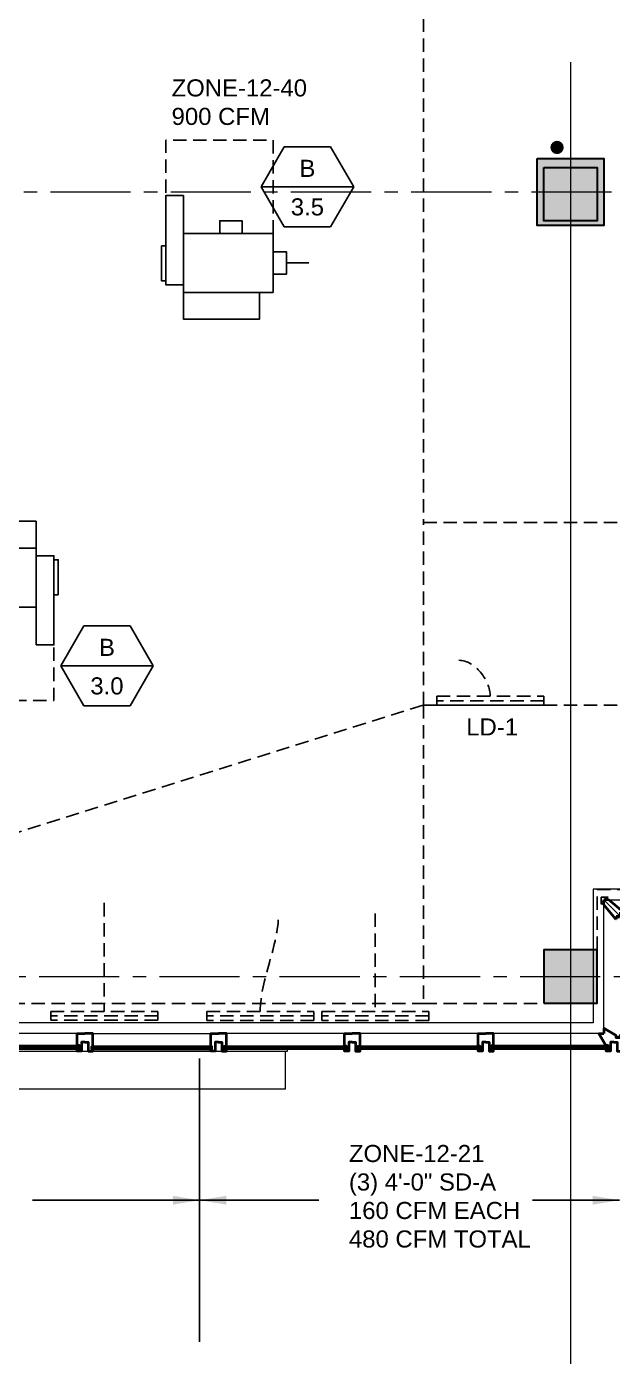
# Model space of a CAD drawing. Header units: inches. Extents: x -26012 to 27, y -11337 to 2082.
# Drawn here: x -23127 to -22864, y -156 to 441 of the extents above; entities that cross this region are included whole.
import ezdxf
from ezdxf.enums import TextEntityAlignment as Align

# ---------------------------------------------------------------- set-up
doc = ezdxf.new("R2010")
doc.units = ezdxf.units.IN
doc.header["$LTSCALE"] = 48
doc.header["$MEASUREMENT"] = 0
for name, pattern in [('A106$0$DGN Style 4', [381.581252, 190.671456, -95.335728, 0.238339, -95.335728]), ('A_Column Grid$0$CENTER2', [1.125, 0.75, -0.125, 0.125, -0.125]), ('HIDDEN2', [0.1875, 0.125, -0.0625]), ('NB - 13th_Penthouse_plan$0$HIDDEN2', [0.1875, 0.125, -0.0625])]:
    doc.linetypes.add(name, pattern=pattern)
for name, color, linetype in [('A106$0$A-ANNO-PATT-4-12', 8, 'Continuous'), ('A106$0$A-ANNO-PATT-6-12', 8, 'Continuous'), ('A106$0$A-COLS-COL4-12', 8, 'Continuous'), ('A106$0$A-COLS-COL6-12', 8, 'Continuous'), ('A106$0$A-FLOR-AWNG', 8, 'Continuous'), ('A106$0$A-FLOR-SLAB', 8, 'Continuous'), ('A106$0$A-GLAZ', 8, 'Continuous'), ('A106$0$A-GLAZ-ABOVE', 8, 'Continuous'), ('A106$0$A-GLAZ-FULL', 8, 'Continuous'), ('A106$0$A-GRID-GRDP0-14', 8, 'Continuous'), ('A106$0$A-ROOF-LEAD-3-12', 8, 'Continuous'), ('A605$0$A-ANNO-PATT-1-5', 8, 'Continuous'), ('A605$0$A-ANNO-PATT-4-12', 8, 'Continuous'), ('A605$0$A-COLS-COL1-5', 8, 'Continuous'), ('A605$0$A-FLOR-SLAB', 8, 'Continuous'), ('A605$0$A-GRID-GRDP0-14', 8, 'Continuous'), ('A_Column Grid$0$A-GRID-GRD1-12', 8, 'A_Column Grid$0$CENTER2'), ('A_Column Grid$0$A-GRID-GRD1-15', 8, 'A_Column Grid$0$CENTER2'), ('M-HVAC-anno', 6, 'Continuous'), ('M-HVAC-blck', 6, 'Continuous'), ('M-HVAC-clrn', 1, 'HIDDEN2'), ('M-HVAC-eqpm-fptd', 94, 'Continuous'), ('M-HVAC-Flex', 5, 'Continuous'), ('M-HVAC-FUTR', 4, 'HIDDEN2'), ('M-HVAC-supp', 93, 'Continuous'), ('M-HVAC-Term-Supp', 92, 'Continuous'), ('M-HVAC-TEXT', 6, 'Continuous'), ('NB - 13th_Penthouse_plan$0$STCCOLS2', 1, 'NB - 13th_Penthouse_plan$0$HIDDEN2'), ('NB - 13th_Penthouse_plan$0$STDROPS', 1, 'NB - 13th_Penthouse_plan$0$HIDDEN2'), ('XREF', 8, 'Continuous')]:
    doc.layers.add(name, color=color, linetype=linetype)
doc.styles.add('M08', font='arial.ttf', dxfattribs={"height": 7.68})
doc.styles.get("Standard").update_dxf_attribs({"font": 'simplex.shx'})
doc.dimstyles.new('STANDARD$7', dxfattribs={"dimtxt": 0.18, "dimasz": 0.125, "dimexe": 0.18, "dimexo": 0.06, "dimgap": 0.09, "dimtad": 0, "dimtih": 1, "dimtoh": 1, "dimdec": 4, "dimzin": 0, "dimdsep": 46, "dimtxsty": 'Standard', "dimcen": 0.09, "dimadec": 0, "dimazin": 0, "dimtfac": 1, "dimtdec": 4, "dimtofl": 0, "dimtmove": 0, "dimatfit": 3, "dimfxl": 1, "dimtolj": 1, "dimtzin": 0, "dimarcsym": 0})

# ---------------------------------------------------------------- blocks, each defined once
blk = doc.blocks.new('A106$0$CW10_2')
at = {"layer": 'A106$0$A-GLAZ', "linetype": 'Continuous', "lineweight": 40}
for p, q in [((-117.25, -5.75), (-117.25, -7)), ((-117.25, -5.75), (-62.75, -5.75)), ((-62.75, -5.75), (-62.75, -7)), ((-2.75, -5.75), (-57.25, -5.75)), ((-57.25, -5.75), (-57.25, -7)), ((-2.75, -5.75), (-2.75, -7)), ((-117.25, -7), (-62.75, -7)), ((-2.75, -7), (-57.25, -7))]:
    blk.add_line(p, q, dxfattribs=at)
at = {"layer": 'A106$0$A-GLAZ', "linetype": 'Continuous', "lineweight": 0}
for p, q in [((-116.5, 0), (-63.5, 0)), ((-3.5, 0), (-56.5, 0)), ((-117.25, -6.25), (-62.75, -6.25)), ((-117.25, -6.75), (-62.75, -6.75)), ((-2.75, -6.25), (-57.25, -6.25)), ((-2.75, -6.75), (-57.25, -6.75))]:
    blk.add_line(p, q, dxfattribs=at)
at = {"layer": 'A106$0$A-GLAZ', "linetype": 'Continuous', "lineweight": 40, "flags": 128}
for points in [[(0, -4), (-1.5, -4), (-1.5, -8), (-3.5, -8), (-3.5, -7.25), (-2.5, -7.25), (-2.5, -5.5), (-3.5, -5.5), (-3.5, 0), (0, 0)], [(-120, -4), (-118.5, -4), (-118.5, -8), (-116.5, -8), (-116.5, -7.25), (-117.5, -7.25), (-117.5, -5.5), (-116.5, -5.5), (-116.5, 0), (-120, 0)], [(-60, -4), (-61.5, -4), (-61.5, -8), (-63.5, -8), (-63.5, -7.25), (-62.5, -7.25), (-62.5, -5.5), (-63.5, -5.5), (-63.5, 0), (-60, 0)], [(-60, -4), (-58.5, -4), (-58.5, -8), (-56.5, -8), (-56.5, -7.25), (-57.5, -7.25), (-57.5, -5.5), (-56.5, -5.5), (-56.5, 0), (-60, 0)]]:
    blk.add_lwpolyline(points, dxfattribs=at)
blk = doc.blocks.new('*U547')
at = {"layer": 'A106$0$A-GLAZ-FULL', "linetype": 'A106$0$DGN Style 4', "lineweight": 0}
blk.add_line((-4.38, 4.38), (2.62, -2.62), dxfattribs=at)
at = {"layer": 'A106$0$A-GLAZ-FULL', "linetype": 'Continuous', "lineweight": 40}
for p, q in [((-2.08, 4.38), (-4.38, 4.38)), ((-4.38, 2.08), (-4.38, 4.38)), ((1.02, -4.37), (-4.38, 2.08)), ((4.37, -1.02), (-2.08, 4.38)), ((1.13, -4.37), (1.02, -4.37)), ((1.13, -3.12), (1.13, -4.37)), ((2.62, -3.12), (1.13, -3.12)), ((2.32, -2.32), (2.14, -2.49)), ((2.14, -2.49), (2.62, -2.98)), ((2.32, -2.32), (2.49, -2.14)), ((2.49, -2.14), (2.98, -2.62)), ((2.62, -2.98), (2.62, -3.12)), ((2.98, -2.62), (3.12, -2.62)), ((3.12, -1.13), (4.37, -1.13)), ((3.12, -2.62), (3.12, -1.13)), ((4.37, -1.13), (4.37, -1.02))]:
    blk.add_line(p, q, dxfattribs=at)
at = {"layer": 'A106$0$A-GLAZ-FULL', "linetype": 'Continuous', "lineweight": 0}
for p, q in [((-4.38, 2.08), (1.02, -4.37)), ((-2.08, 4.38), (4.37, -1.02))]:
    blk.add_line(p, q, dxfattribs=at)
at = {"layer": 'A106$0$A-GLAZ-FULL', "linetype": 'Continuous', "lineweight": 30}
for p, q in [((1.38, -3.37), (2.62, -3.37)), ((3.37, -1.38), (3.37, -2.62))]:
    blk.add_line(p, q, dxfattribs=at)
at = {"layer": 'A106$0$A-GLAZ-FULL', "linetype": 'Continuous', "lineweight": 40}
blk.add_arc((2.75, -3.25), 0.177, 135, 225, dxfattribs=at)
at = {"layer": 'A106$0$A-GLAZ-FULL', "linetype": 'Continuous', "lineweight": 40, "extrusion": (0, 0, -1)}
blk.add_arc((-3.25, -2.75), 0.177, 45, 135, dxfattribs=at)
blk = doc.blocks.new('*U556')
at = {"layer": 'A106$0$A-GLAZ-FULL', "linetype": 'Continuous', "lineweight": 13}
for p, q in [((0.65, 0.59), (-0.35, 0.59)), ((-0.35, 0.59), (-0.35, -0.23)), ((-0.3, -0.23), (-0.3, 0.54)), ((-0.3, 0.54), (0.26, 0.54)), ((0.26, 0.54), (0.26, 0.45)), ((0.26, 0.45), (0.37, 0.45)), ((0.31, 0.49), (0.31, 0.54)), ((0.31, 0.54), (0.61, 0.54)), ((0.37, 0.49), (0.31, 0.49)), ((0.37, 0.45), (0.37, 0.49)), ((0.61, 0.49), (0.55, 0.49)), ((0.55, 0.49), (0.55, 0.45)), ((0.55, 0.45), (0.65, 0.45)), ((0.61, 0.54), (0.61, 0.49)), ((0.65, 0.45), (0.65, 0.59)), ((-0.57, -0.23), (-0.65, -0.23)), ((-0.65, -0.23), (-0.65, -0.59)), ((-0.65, -0.59), (-0.6, -0.59)), ((-0.6, -0.39), (-0.6, -0.29)), ((-0.6, -0.29), (0.19, -0.29)), ((-0.6, -0.51), (-0.56, -0.39)), ((-0.56, -0.39), (-0.6, -0.39)), ((-0.6, -0.59), (-0.6, -0.51)), ((-0.44, -0.2), (-0.57, -0.23)), ((-0.44, -0.23), (-0.44, -0.2)), ((-0.35, -0.23), (-0.44, -0.23)), ((0.37, -0.23), (-0.3, -0.23)), ((0.19, -0.39), (0.15, -0.39)), ((0.15, -0.39), (0.19, -0.51)), ((0.19, -0.29), (0.19, -0.39)), ((0.19, -0.51), (0.19, -0.59)), ((0.19, -0.59), (0.23, -0.59)), ((0.23, -0.59), (0.23, -0.37)), ((0.23, -0.37), (0.61, -0.37)), ((0.31, -0.32), (0.31, -0.27)), ((0.31, -0.27), (0.37, -0.27)), ((0.61, -0.32), (0.31, -0.32)), ((0.37, -0.27), (0.37, -0.23)), ((0.65, -0.23), (0.55, -0.23)), ((0.55, -0.23), (0.55, -0.27)), ((0.55, -0.27), (0.61, -0.27)), ((0.61, -0.27), (0.61, -0.32)), ((0.61, -0.37), (0.61, -0.59)), ((0.61, -0.59), (0.65, -0.59)), ((0.65, -0.59), (0.65, -0.23))]:
    blk.add_line(p, q, dxfattribs=at)
at = {"layer": 'A106$0$A-GLAZ-FULL', "lineweight": 13, "flags": 128}
for points in [[(0.39, 0.5), (0.38, 0.44), (0.38, 0.37), (0.33, 0.18)], [(0.39, -0.29), (0.38, -0.23), (0.38, -0.16), (0.33, 0.03)], [(0.55, 0.51), (0.36, 0.51)], [(0.55, -0.3), (0.36, -0.3)]]:
    blk.add_lwpolyline(points, dxfattribs=at)
at = {"layer": 'A106$0$A-GLAZ-FULL', "lineweight": 13}
for points in [[(0.41, 0.5), (0.41, 0.44), (0.41, 0.38), (0.4, 0.34), (0.4, 0.31), (0.37, 0.18)], [(0.41, -0.29), (0.41, -0.23), (0.41, -0.17), (0.4, -0.12), (0.4, -0.1), (0.37, 0.03)], [(0.45, 0.51), (0.44, 0.4), (0.45, 0.34), (0.44, 0.31), (0.44, 0.18)], [(0.45, -0.3), (0.44, -0.19), (0.45, -0.12), (0.44, -0.1), (0.44, 0.03)], [(0.47, 0.51), (0.47, 0.49), (0.46, 0.45), (0.47, 0.36), (0.49, 0.31), (0.51, 0.18)], [(0.47, -0.3), (0.47, -0.28), (0.46, -0.24), (0.47, -0.15), (0.49, -0.1), (0.51, 0.03)], [(0.5, 0.51), (0.5, 0.47), (0.5, 0.41), (0.53, 0.34), (0.54, 0.31), (0.59, 0.18)], [(0.5, -0.29), (0.5, -0.26), (0.5, -0.2), (0.53, -0.13), (0.54, -0.1), (0.59, 0.03)], [(0.53, 0.51), (0.52, 0.46), (0.53, 0.41), (0.57, 0.34), (0.59, 0.31), (0.64, 0.18)], [(0.53, -0.29), (0.52, -0.24), (0.53, -0.2), (0.57, -0.12), (0.59, -0.1), (0.64, 0.03)]]:
    blk.add_open_spline(points, degree=3, dxfattribs=at)
blk = doc.blocks.new('*U557')
at = {"layer": 'A106$0$A-GLAZ-FULL', "linetype": 'Continuous', "lineweight": 13}
for p, q in [((-0.59, -0.65), (-0.59, 0.35)), ((-0.59, 0.35), (0.23, 0.35)), ((0.23, 0.3), (-0.54, 0.3)), ((-0.54, 0.3), (-0.54, -0.26)), ((0.2, 0.44), (0.23, 0.57)), ((0.23, 0.44), (0.2, 0.44)), ((0.23, 0.57), (0.23, 0.65)), ((0.23, 0.65), (0.59, 0.65)), ((0.23, 0.35), (0.23, 0.44)), ((0.23, -0.37), (0.23, 0.3)), ((0.39, 0.6), (0.29, 0.6)), ((0.29, 0.6), (0.29, -0.19)), ((0.51, 0.6), (0.39, 0.56)), ((0.39, 0.56), (0.39, 0.6)), ((0.59, 0.6), (0.51, 0.6)), ((0.59, 0.65), (0.59, 0.6)), ((-0.45, -0.65), (-0.59, -0.65)), ((-0.54, -0.26), (-0.45, -0.26)), ((-0.49, -0.31), (-0.54, -0.31)), ((-0.54, -0.31), (-0.54, -0.61)), ((-0.54, -0.61), (-0.49, -0.61)), ((-0.49, -0.37), (-0.49, -0.31)), ((-0.45, -0.37), (-0.49, -0.37)), ((-0.49, -0.61), (-0.49, -0.55)), ((-0.49, -0.55), (-0.45, -0.55)), ((-0.45, -0.26), (-0.45, -0.37)), ((-0.45, -0.55), (-0.45, -0.65)), ((0.27, -0.37), (0.23, -0.37)), ((0.23, -0.65), (0.23, -0.55)), ((0.23, -0.55), (0.27, -0.55)), ((0.59, -0.65), (0.23, -0.65)), ((0.32, -0.31), (0.27, -0.31)), ((0.27, -0.31), (0.27, -0.37)), ((0.27, -0.55), (0.27, -0.61)), ((0.27, -0.61), (0.32, -0.61)), ((0.29, -0.19), (0.39, -0.19)), ((0.32, -0.61), (0.32, -0.31)), ((0.59, -0.23), (0.37, -0.23)), ((0.37, -0.23), (0.37, -0.61)), ((0.37, -0.61), (0.59, -0.61)), ((0.39, -0.19), (0.39, -0.15)), ((0.39, -0.15), (0.51, -0.19)), ((0.51, -0.19), (0.59, -0.19)), ((0.59, -0.19), (0.59, -0.23)), ((0.59, -0.61), (0.59, -0.65))]:
    blk.add_line(p, q, dxfattribs=at)
at = {"layer": 'A106$0$A-GLAZ-FULL', "lineweight": 13, "flags": 128}
for points in [[(-0.51, -0.55), (-0.51, -0.36)], [(-0.5, -0.39), (-0.44, -0.38), (-0.37, -0.38), (-0.18, -0.33)], [(0.29, -0.39), (0.23, -0.38), (0.16, -0.38), (-0.03, -0.33)], [(0.3, -0.55), (0.3, -0.36)]]:
    blk.add_lwpolyline(points, dxfattribs=at)
at = {"layer": 'A106$0$A-GLAZ-FULL', "lineweight": 13}
for points in [[(-0.51, -0.45), (-0.4, -0.44), (-0.34, -0.45), (-0.31, -0.44), (-0.18, -0.44)], [(-0.51, -0.47), (-0.49, -0.47), (-0.45, -0.46), (-0.36, -0.47), (-0.31, -0.49), (-0.18, -0.51)], [(-0.51, -0.5), (-0.47, -0.5), (-0.41, -0.5), (-0.34, -0.53), (-0.31, -0.54), (-0.18, -0.59)], [(-0.51, -0.53), (-0.46, -0.52), (-0.41, -0.53), (-0.34, -0.57), (-0.31, -0.59), (-0.18, -0.64)], [(-0.5, -0.41), (-0.44, -0.41), (-0.38, -0.41), (-0.34, -0.4), (-0.31, -0.4), (-0.18, -0.37)], [(0.29, -0.41), (0.23, -0.41), (0.17, -0.41), (0.12, -0.4), (0.1, -0.4), (-0.03, -0.37)], [(0.3, -0.45), (0.19, -0.44), (0.12, -0.45), (0.1, -0.44), (-0.03, -0.44)], [(0.3, -0.47), (0.28, -0.47), (0.24, -0.46), (0.15, -0.47), (0.1, -0.49), (-0.03, -0.51)], [(0.29, -0.5), (0.26, -0.5), (0.2, -0.5), (0.13, -0.53), (0.1, -0.54), (-0.03, -0.59)], [(0.29, -0.53), (0.24, -0.52), (0.2, -0.53), (0.12, -0.57), (0.1, -0.59), (-0.03, -0.64)]]:
    blk.add_open_spline(points, degree=3, dxfattribs=at)
blk = doc.blocks.new('*U591')
at = {"layer": 'A106$0$A-GLAZ', "linetype": 'Continuous', "lineweight": 30}
blk.add_line((24.25, -2.9), (24.25, -4.15), dxfattribs=at)
at = {"layer": 'A106$0$A-GLAZ', "linetype": 'Continuous', "lineweight": 0}
for p in [(30.5, -4.15), (30.5, -4.15), (30.5, -5.15)]:
    blk.add_point(p, dxfattribs=at)
at = {"layer": 'A106$0$A-GLAZ-ABOVE', "linetype": 'Continuous', "lineweight": 0}
for p, q in [((22.5, 2.85), (-27, 2.85)), ((22.5, 2.85), (-27, 2.85)), ((24.25, -3.4), (-27.75, -3.4)), ((24.25, -3.4), (-27.75, -3.4)), ((24.25, -3.9), (-27.75, -3.9)), ((24.25, -3.9), (-27.75, -3.9))]:
    blk.add_line(p, q, dxfattribs=at)
at = {"layer": 'A106$0$A-GLAZ-ABOVE', "linetype": 'Continuous', "lineweight": 40}
for p, q in [((20.2, 2.85), (22.5, 2.85)), ((22.5, 5.15), (22.5, 2.85)), ((28.25, 1.1), (29.5, 1.1)), ((-27.75, -2.9), (-27.75, -4.15)), ((24.25, -2.9), (-27.75, -2.9)), ((24.25, -2.9), (-27.75, -2.9)), ((-27.75, -2.9), (-27.75, -4.15)), ((24.25, -4.15), (-27.75, -4.15)), ((24.25, -4.15), (-27.75, -4.15))]:
    blk.add_line(p, q, dxfattribs=at)
at = {"layer": 'A106$0$A-GLAZ-ABOVE', "linetype": 'Continuous', "lineweight": 40, "flags": 128}
for points in [[(-30.5, -1.15), (-29, -1.15), (-29, -5.15), (-27, -5.15), (-27, -4.4), (-28, -4.4), (-28, -2.65), (-27, -2.65), (-27, 2.85), (-30.5, 2.85)], [(-30.5, -1.15), (-29, -1.15), (-29, -5.15), (-27, -5.15), (-27, -4.4), (-28, -4.4), (-28, -2.65), (-27, -2.65), (-27, 2.85), (-30.5, 2.85)], [(27, -1.14), (25.5, -1.14), (25.5, -5.15), (23.5, -5.15), (23.5, -4.4), (24.5, -4.4), (24.5, -2.65), (23.4, -2.65), (20.2, 2.85)], [(30.5, 1.85), (29.75, 1.85), (29.75, 0.85), (28, 0.85), (28, 1.95), (22.5, 5.15)], [(27, -1.14), (28.5, -1.14), (28.5, -5.15), (30.5, -5.15), (30.5, -4.4), (30.5, -2.9), (30.5, 1.86)]]:
    blk.add_lwpolyline(points, dxfattribs=at)
blk = doc.blocks.new('A106')
at = {"layer": 'A106$0$A-ROOF-LEAD-3-12', "lineweight": 13}
h = blk.add_hatch(color=256, dxfattribs=at)
edge = h.paths.add_edge_path()
edge.add_arc((-22889.02, 387.16), 3, 0, 360)
at = {"layer": 'A106$0$A-ANNO-PATT-4-12', "lineweight": 30}
blk.add_solid([(-22871.02, 2.66), (-22871.02, 26.66), (-22895.02, 2.66), (-22895.02, 26.66)], dxfattribs=at)
blk.add_3dface([(-22895.02, 2.66), (-22871.02, 2.66), (-22871.02, 26.66), (-22895.02, 26.66)], dxfattribs=at)
at = {"layer": 'A106$0$A-ANNO-PATT-6-12', "lineweight": 30}
blk.add_solid([(-22872.02, 355.16), (-22872.02, 379.16), (-22896.02, 355.16), (-22896.02, 379.16)], dxfattribs=at)
at = {"layer": 'A106$0$A-COLS-COL4-12', "lineweight": 30}
blk.add_3dface([(-22895.02, 2.66), (-22871.02, 2.66), (-22871.02, 26.66), (-22895.02, 26.66)], dxfattribs=at)
at = {"layer": 'A106$0$A-COLS-COL6-12', "lineweight": 30}
blk.add_3dface([(-22895.02, 378.16), (-22871.02, 378.16), (-22871.02, 354.16), (-22895.02, 354.16)], dxfattribs=at)
at = {"layer": 'A106$0$A-FLOR-AWNG', "lineweight": 0}
for q in [(-23011.02, -18.9), (-24602.52, -35.91)]:
    blk.add_line((-23011.02, -35.91), q, dxfattribs=at)
at = {"layer": 'A106$0$A-FLOR-SLAB', "lineweight": 0, "flags": 128}
blk.add_lwpolyline([(-23869.27, 1530.35), (-21072.77, 1530.34), (-21072.77, -6.15), (-22489.27, -6.15), (-22489.27, 53.84), (-22872.77, 53.84), (-22872.77, -6.15), (-24409.27, -6.15)], dxfattribs=at)
at = {"layer": 'A106$0$A-GLAZ', "lineweight": 0}
for p, q in [((-23097.52, -10.9), (-23044.02, -10.9)), ((-23098.02, -16.97), (-23044.02, -16.97)), ((-23098.02, -17.65), (-23044.02, -17.65)), ((-23010.02, -18.9), (-23010.02, -17.9)), ((-24422.02, -18.9), (-23010.02, -18.9)), ((-23097.52, -18.65), (-23099.52, -18.65)), ((-23044.52, -18.65), (-23042.52, -18.65))]:
    blk.add_line(p, q, dxfattribs=at)
at = {"layer": 'A106$0$A-GLAZ', "lineweight": 40}
for p, q in [((-23098.02, -16.72), (-23044.02, -16.72)), ((-23098.02, -17.9), (-23044.02, -17.9))]:
    blk.add_line(p, q, dxfattribs=at)
at = {"layer": 'A106$0$A-GLAZ', "lineweight": 40, "flags": 128}
for points in [[(-23101.02, -14.9), (-23099.52, -14.9), (-23099.52, -18.9), (-23097.52, -18.9), (-23097.52, -17.9), (-23098.02, -17.9), (-23098.02, -16.72), (-23097.52, -16.72), (-23097.52, -10.9), (-23101.02, -10.9)], [(-23041.02, -14.9), (-23042.52, -14.9), (-23042.52, -18.9), (-23044.52, -18.9), (-23044.52, -17.9), (-23044.02, -17.9), (-23044.02, -16.72), (-23044.52, -16.72), (-23044.52, -10.9), (-23041.02, -10.9)]]:
    blk.add_lwpolyline(points, dxfattribs=at)
at = {"layer": 'A106$0$A-GLAZ-ABOVE', "lineweight": 0}
for p, q in [((-22984.52, -10.9), (-23037.52, -10.9)), ((-22924.52, -10.9), (-22977.52, -10.9)), ((-22983.77, -17.15), (-23038.27, -17.15)), ((-22983.77, -17.65), (-23038.27, -17.65)), ((-22923.77, -17.15), (-22978.27, -17.15)), ((-22923.77, -17.65), (-22978.27, -17.65))]:
    blk.add_line(p, q, dxfattribs=at)
at = {"layer": 'A106$0$A-GLAZ-ABOVE', "lineweight": 40}
for p, q in [((-22983.77, -16.9), (-23038.27, -16.9)), ((-22983.77, -17.9), (-23038.27, -17.9)), ((-22983.77, -16.9), (-22983.77, -17.9)), ((-22923.77, -16.9), (-22978.27, -16.9)), ((-22978.27, -16.9), (-22978.27, -17.9)), ((-22923.77, -17.9), (-22978.27, -17.9)), ((-22923.77, -16.9), (-22923.77, -17.9)), ((-22918.27, -16.9), (-22918.27, -17.9))]:
    blk.add_line(p, q, dxfattribs=at)
at = {"layer": 'A106$0$A-GLAZ-ABOVE', "lineweight": 40, "flags": 128}
for points in [[(-23041.02, -14.9), (-23039.52, -14.9), (-23039.52, -18.9), (-23037.52, -18.9), (-23037.52, -18.15), (-23038.52, -18.15), (-23038.52, -16.65), (-23037.52, -16.65), (-23037.52, -10.9), (-23041.02, -10.9)], [(-22981.02, -14.9), (-22982.52, -14.9), (-22982.52, -18.9), (-22984.52, -18.9), (-22984.52, -18.15), (-22983.52, -18.15), (-22983.52, -16.65), (-22984.52, -16.65), (-22984.52, -10.9), (-22981.02, -10.9)], [(-22981.02, -14.9), (-22979.52, -14.9), (-22979.52, -18.9), (-22977.52, -18.9), (-22977.52, -18.15), (-22978.52, -18.15), (-22978.52, -16.65), (-22977.52, -16.65), (-22977.52, -10.9), (-22981.02, -10.9)], [(-22921.02, -14.9), (-22922.52, -14.9), (-22922.52, -18.9), (-22924.52, -18.9), (-22924.52, -18.15), (-22923.52, -18.15), (-22923.52, -16.65), (-22924.52, -16.65), (-22924.52, -10.9), (-22921.02, -10.9)], [(-22921.02, -14.9), (-22919.52, -14.9), (-22919.52, -18.9), (-22917.52, -18.9), (-22917.52, -18.15), (-22918.52, -18.15), (-22918.52, -16.65), (-22917.52, -16.65), (-22917.52, -10.9), (-22921.02, -10.9)]]:
    blk.add_lwpolyline(points, dxfattribs=at)
at = {"layer": 'A106$0$A-GLAZ-FULL', "lineweight": 0}
blk.add_line((-22868.02, 49.09), (-22681.02, 49.1), dxfattribs=at)
at = {"layer": 'A106$0$A-GLAZ-FULL', "lineweight": 0, "flags": 128}
blk.add_lwpolyline([(-22868.02, -10.9), (-22868.02, 49.09)], dxfattribs=at)
at = {"layer": 'A106$0$A-GLAZ-FULL', "lineweight": 13}
for points in [[(-22869.26, 50.28), (-22866.08, 50.28), (-22866.08, 50.33), (-22869.26, 50.33)], [(-22869.21, 50.28), (-22869.21, 47.15), (-22869.26, 47.15), (-22869.26, 50.28)]]:
    blk.add_3dface(points, dxfattribs=at)
at = {"layer": 'A106$0$A-GRID-GRDP0-14', "lineweight": 0}
blk.add_line((-22883.02, 425.41), (-22883.02, -201.12), dxfattribs=at)
at = {"layer": 'A106$0$A-GLAZ', "lineweight": 40}
blk.add_blockref('A106$0$CW10_2', (-23101.02, -10.9), dxfattribs=at)
at = {"layer": 'A106$0$A-GLAZ', "lineweight": 0}
blk.add_blockref('*U591', (-22890.52, -13.76), dxfattribs=at)
at = {"layer": 'A106$0$A-GLAZ-FULL', "lineweight": 13}
for name, p in [('*U557', (-22868.62, 47.87)), ('*U556', (-22867.08, 49.69))]:
    blk.add_blockref(name, p, dxfattribs=at)
at = {"layer": 'A106$0$A-GLAZ-FULL', "lineweight": 0}
blk.add_blockref('*U547', (-22863.65, 44.72), dxfattribs=at)
blk = doc.blocks.new('A605')
at = {"layer": 'A605$0$A-ANNO-PATT-1-5', "lineweight": 30}
blk.add_solid([(-22868.02, 352.16), (-22868.02, 382.16), (-22898.02, 352.16), (-22898.02, 382.16)], dxfattribs=at)
at = {"layer": 'A605$0$A-ANNO-PATT-4-12', "lineweight": 30}
blk.add_solid([(-22871.02, 2.66), (-22871.02, 26.66), (-22895.02, 2.66), (-22895.02, 26.66)], dxfattribs=at)
blk.add_3dface([(-22895.02, 2.66), (-22871.02, 2.66), (-22871.02, 26.66), (-22895.02, 26.66)], dxfattribs=at)
at = {"layer": 'A605$0$A-COLS-COL1-5', "lineweight": 30}
blk.add_3dface([(-22898.02, 382.16), (-22868.02, 382.16), (-22868.02, 352.16), (-22898.02, 352.16)], dxfattribs=at)
at = {"layer": 'A605$0$A-FLOR-SLAB', "lineweight": 0, "flags": 128}
blk.add_lwpolyline([(-23869.27, 1530.35), (-21072.77, 1530.34), (-21072.77, -6.15), (-22489.27, -6.15), (-22489.27, 53.84), (-22872.77, 53.84), (-22872.77, -6.15), (-24409.27, -6.15)], dxfattribs=at)
at = {"layer": 'A605$0$A-GRID-GRDP0-14', "lineweight": 0}
blk.add_line((-22883.02, 425.41), (-22883.02, -201.12), dxfattribs=at)
blk = doc.blocks.new('A$C73FD2CE6')
at = {"layer": 'M-HVAC-blck'}
for p, q in [((10.41, 36), (0, 18.01)), ((10.41, 36), (31.18, 36)), ((41.57, 17.97), (31.18, 36)), ((0, 18.01), (10.37, 0)), ((0.01, 17.99), (41.56, 17.99)), ((31.17, 0), (41.57, 17.97)), ((10.37, 0), (31.17, 0))]:
    blk.add_line(p, q, dxfattribs=at)
at = {"layer": 'M-HVAC-TEXT', "style": 'M08'}
for tag, p in [('2', (20.78, 26.3)), ('1', (20.78, 8.99))]:
    blk.add_attdef(tag, text='', height=7.68, dxfattribs=at).set_placement(p, align=Align.MIDDLE)
blk = doc.blocks.new('SD-A')
at = {"layer": 'M-HVAC-FUTR'}
for p, q in [((2473.34, 316.58), (2425.34, 316.58)), ((2425.34, 316.58), (2425.34, 312.58)), ((2473.34, 314.58), (2425.34, 314.58)), ((2425.34, 312.58), (2473.34, 312.58)), ((2473.34, 312.58), (2473.34, 316.58))]:
    blk.add_line(p, q, dxfattribs=at)
blk = doc.blocks.new('A$C4BF10DA9')
at = {"layer": 'M-HVAC-clrn', "flags": 128}
blk.add_lwpolyline([(6, 42), (6, 0), (54.25, 0), (54.25, 25)], dxfattribs=at)
at = {"layer": 'M-HVAC-eqpm-fptd'}
for p, q in [((6, 68.5), (6, 42)), ((46.25, 68.5), (6, 68.5)), ((46.25, 42), (46.25, 68.5)), ((6, 42), (46.25, 42))]:
    blk.add_line(p, q, dxfattribs=at)
for points in [[(12.25, 68.5), (46.25, 68.5), (46.25, 80.5), (12.25, 80.5)], [(6, 50.25), (6, 60.25), (0, 60.25), (0, 50.25)], [(46.25, 25), (54.25, 25), (54.25, 65), (46.25, 65)], [(30, 42), (20, 42), (20, 36.25), (30, 36.25)]]:
    blk.add_lwpolyline(points, close=True, dxfattribs=at)
at = {"layer": 'M-HVAC-supp'}
blk.add_lwpolyline([(56.25, 47.5), (56.25, 63.25), (54.25, 63.25), (54.25, 47.5)], close=True, dxfattribs=at)
blk = doc.blocks.new('NB - 13th_Penthouse_plan')
at = {"layer": 'NB - 13th_Penthouse_plan$0$STCCOLS2', "elevation": 0}
blk.add_lwpolyline([(-22871.02, 2.66), (-22895.02, 2.66), (-22895.02, 26.66), (-22871.02, 26.66)], close=True, dxfattribs=at)
at = {"layer": 'NB - 13th_Penthouse_plan$0$STDROPS'}
for p, q in [((-22949.02, 136.59), (-22949.02, 218.71, 0)), ((-23161.02, 70.09), (-22949.02, 136.59)), ((-22871.02, 53.72), (-22491.02, 53.72)), ((-22871.02, 26.66, 0), (-22871.02, 53.72)), ((-23161.02, 2.59), (-22949.02, 2.59))]:
    blk.add_line(p, q, dxfattribs=at)
at = {"layer": 'NB - 13th_Penthouse_plan$0$STDROPS', "elevation": 0}
blk.add_lwpolyline([(-22949.02, 218.71), (-22817.02, 218.71), (-22817.02, 463.16), (-22949.02, 463.16)], close=True, dxfattribs=at)
blk.add_lwpolyline([(-22817.02, 53.72), (-22817.02, 136.59), (-22949.02, 136.59), (-22949.02, 2.59), (-22871.02, 2.59)], dxfattribs=at)
blk = doc.blocks.new('A_Column Grid')
at = {"layer": 'A_Column Grid$0$A-GRID-GRD1-12', "lineweight": 0}
blk.add_line((-24363.6, 14.59), (-20941.25, 14.59), dxfattribs=at)
at = {"layer": 'A_Column Grid$0$A-GRID-GRD1-15', "lineweight": 0}
for p, q in [((-22883.02, 425.41), (-22883.02, -201.12)), ((-24358.53, 367.16), (-20840.23, 367.16))]:
    blk.add_line(p, q, dxfattribs=at)

msp = doc.modelspace()

# ---------------------------------------------------------------- linework, layer by layer
at = {"layer": 'M-HVAC-anno'}
msp.add_line((-23049.56, -149.48), (-23049.56, -22.23), dxfattribs=at)
at = {"layer": 'M-HVAC-Flex'}
msp.add_line((-23000.54, 335.25), (-23010.47, 335.25), dxfattribs=at)
at = {"layer": 'M-HVAC-FUTR'}
for p, q in [((-23092.34, 47.69, 0), (-23092.34, -1.02, 0.01)), ((-22970.67, 42.94), (-22970.67, -1.04, 0.01))]:
    msp.add_line(p, q, dxfattribs=at)
for points, start_tangent, end_tangent in [([(-22933.07, 156.72), (-22919.02, 140.59)], (1, 0, 0.000008), (0, -1)), ([(-23022.31, -1.04, 0), (-23014.11, 42.94)], (0, 1, 0.000168), (0, 1))]:
    msp.add_spline(points, degree=3, dxfattribs=dict(at, start_tangent=start_tangent, end_tangent=end_tangent))

# ---------------------------------------------------------------- block references
at = {"layer": 'M-HVAC-blck'}
for p, values in [((-23021.92, 351.47), {'2': 'B', '1': '3.5'}), ((-23111.94, 136.25), {'2': 'B', '1': '3.0'})]:
    msp.add_blockref('A$C73FD2CE6', p, dxfattribs=at).add_auto_attribs(values)
at = {"layer": 'M-HVAC-FUTR', "rotation": 180}
msp.add_blockref('A$C4BF10DA9', (-23010.47, 390.5), dxfattribs=at)
at = {"layer": 'M-HVAC-FUTR'}
msp.add_blockref('A$C4BF10DA9', (-23169.25, 138.68), dxfattribs=at)
at = {"layer": 'M-HVAC-Term-Supp', "xscale": -1}
for p, rotation in [((-25368.36, 453.17), 180), ((-25541.68, 311.56, 0), 180.0000284536164), ((-25471.65, 311.53, 0), 180), ((-25420.01, 311.53, 0), 180)]:
    msp.add_blockref('SD-A', p, dxfattribs=dict(at, rotation=rotation))
at = {"layer": 'XREF'}
for name in ['A_Column Grid', 'A106', 'NB - 13th_Penthouse_plan', 'A605']:
    msp.add_blockref(name, (0, 0), dxfattribs=at)

# ---------------------------------------------------------------- texts
at = {"layer": 'M-HVAC-anno', "char_height": 7.68, "width": 88.2868, "attachment_point": 1, "style": 'M08'}
for s, insert in [('ZONE-12-40\\P900 CFM ', (-23062.12, 417.76, 0)), ('LD-1', (-22929.81, 130.63)), ('ZONE-12-21\\P(3) 4\'-0" SD-A\\P160 CFM EACH\\P480 CFM TOTAL', (-22982.49, -61.02))]:
    msp.add_mtext(s, dxfattribs=dict(at, insert=insert))

# ---------------------------------------------------------------- leaders
at = {"layer": 'M-HVAC-anno'}
for points in [[(-23049.56, -85.86), (-23124.64, -85.86)], [(-23049.56, -85.86), (-22996.04, -85.86)], [(-22861.02, -85.86), (-22900.1, -85.86)]]:
    msp.add_leader(points, dimstyle='STANDARD$7', override={"dimscale": 96, "dimgap": 0.09, "dimtad": 0}, dxfattribs=at)

doc.saveas('drawing.dxf')
